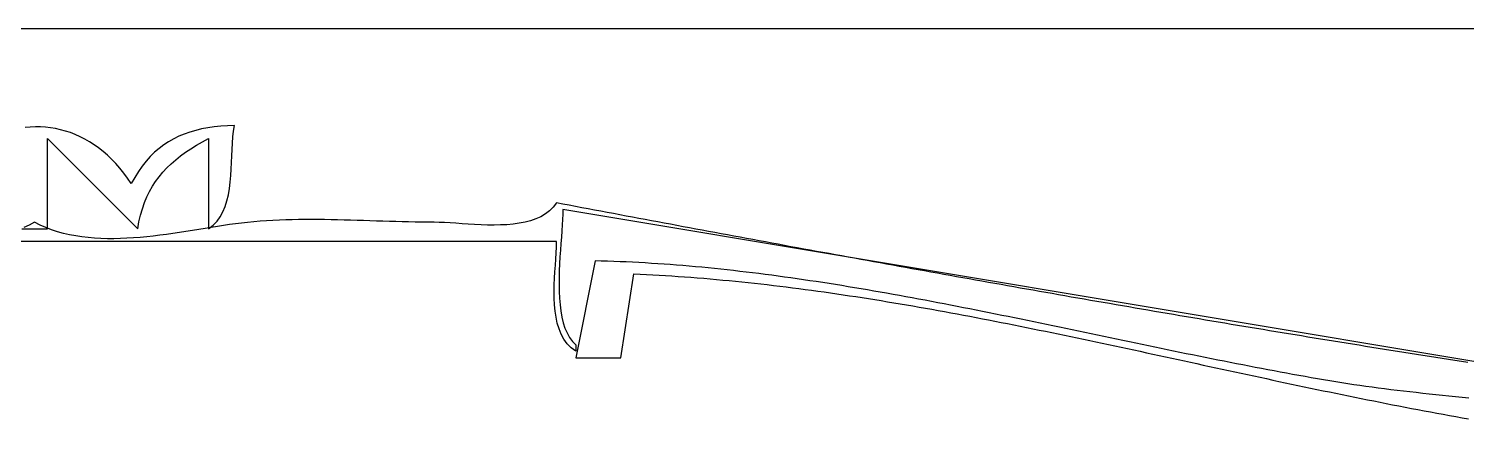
# Model space of a CAD drawing. Header units: metres. Extents: x 37 to 1169, y 29 to 746.
# Drawn here: x 632.1 to 855.2, y 685 to 746 of the extents above; entities that cross this region are included whole.
import ezdxf

# ---------------------------------------------------------------- set-up
doc = ezdxf.new("R2010")
doc.units = ezdxf.units.M

msp = doc.modelspace()

# ---------------------------------------------------------------- linework, layer by layer
for p, q in [((1169, 746), (37, 746)), ((632.321, 730.7601), (631.5354, 730.6877)), ((633.1071, 730.7929), (632.321, 730.7601)), ((633.8928, 730.7858), (633.1071, 730.7929)), ((634.6769, 730.7387), (633.8928, 730.7858)), ((635.4586, 730.6513), (634.6769, 730.7387)), ((636.237, 730.5235), (635.4586, 730.6513)), ((637.0109, 730.3551), (636.237, 730.5235)), ((637.7794, 730.146), (637.0109, 730.3551)), ((638.5416, 729.896), (637.7794, 730.146)), ((639.2965, 729.6049), (638.5416, 729.896)), ((657.101, 729.9834), (656.2324, 729.6795)), ((657.9985, 730.2441), (657.101, 729.9834)), ((658.9251, 730.4632), (657.9985, 730.2441)), ((659.8809, 730.6427), (658.9251, 730.4632)), ((660.8661, 730.7843), (659.8809, 730.6427)), ((661.8809, 730.8898), (660.8661, 730.7843)), ((662.9255, 730.9611), (661.8809, 730.8898)), ((664, 731), (662.9255, 730.9611)), ((663.7673, 729.2249), (663.8655, 730.136)), ((663.8655, 730.136), (664, 731)), ((635, 715), (635, 729)), ((635, 729), (649, 715)), ((640.0431, 729.2724), (639.2965, 729.6049)), ((640.7805, 728.8986), (640.0431, 729.2724)), ((641.5075, 728.4831), (640.7805, 728.8986)), ((642.2234, 728.0257), (641.5075, 728.4831)), ((642.927, 727.5265), (642.2234, 728.0257)), ((643.6175, 726.985), (642.927, 727.5265)), ((653.0434, 727.995), (652.3167, 727.4477)), ((653.7982, 728.4901), (653.0434, 727.995)), ((654.5811, 728.9347), (653.7982, 728.4901)), ((655.3925, 729.3306), (654.5811, 728.9347)), ((656.2324, 729.6795), (655.3925, 729.3306)), ((657.2706, 727.4058), (658.1404, 727.9475)), ((658.1404, 727.9475), (659.0502, 728.478)), ((659.0502, 728.478), (660, 729)), ((660, 729), (660, 715)), ((663.6448, 727.2947), (663.6966, 728.2751)), ((663.6966, 728.2751), (663.7673, 729.2249)), ((644.2938, 726.4013), (643.6175, 726.985)), ((644.955, 725.775), (644.2938, 726.4013)), ((645.6001, 725.106), (644.955, 725.775)), ((650.3029, 725.4737), (649.6866, 724.699)), ((650.9466, 726.1888), (650.3029, 725.4737)), ((651.6178, 726.8462), (650.9466, 726.1888)), ((652.3167, 727.4477), (651.6178, 726.8462)), ((654.1976, 725.0721), (654.9046, 725.6859)), ((654.9046, 725.6859), (655.6525, 726.2777)), ((655.6525, 726.2777), (656.4413, 726.8501)), ((656.4413, 726.8501), (657.2706, 727.4058)), ((663.5147, 724.2534), (663.5625, 725.2756)), ((663.5625, 725.2756), (663.603, 726.2922)), ((663.603, 726.2922), (663.6448, 727.2947)), ((646.2282, 724.3942), (645.6001, 725.106)), ((646.8381, 723.6394), (646.2282, 724.3942)), ((647.429, 722.8414), (646.8381, 723.6394)), ((649.0974, 723.8631), (648.5353, 722.964)), ((649.6866, 724.699), (649.0974, 723.8631)), ((651.7851, 722.3419), (652.3255, 723.0711)), ((652.3255, 723.0711), (652.9079, 723.7674)), ((652.9079, 723.7674), (653.532, 724.4335)), ((653.532, 724.4335), (654.1976, 725.0721)), ((663.3617, 722.2249), (663.4506, 723.2337)), ((663.4506, 723.2337), (663.5147, 724.2534)), ((648, 722), (647.429, 722.8414)), ((648.5353, 722.964), (648, 722)), ((650.831, 720.7741), (651.2868, 721.5771)), ((651.2868, 721.5771), (651.7851, 722.3419)), ((663.0743, 720.273), (663.2392, 721.2352)), ((663.2392, 721.2352), (663.3617, 722.2249)), ((649.7204, 718.108), (650.0476, 719.0422)), ((650.0476, 719.0422), (650.4179, 719.93)), ((650.4179, 719.93), (650.831, 720.7741)), ((662.5825, 718.4638), (662.8583, 719.3464)), ((662.8583, 719.3464), (663.0743, 720.273)), ((714, 719), (713.5059, 718.3458)), ((714.9809, 718.8152), (714, 719)), ((715.9621, 718.6304), (714.9809, 718.8152)), ((716.9435, 718.4458), (715.9621, 718.6304)), ((649.1964, 716.0896), (649.4366, 717.1247)), ((649.4366, 717.1247), (649.7204, 718.108)), ((661.3086, 716.1626), (661.8163, 716.8636)), ((661.8163, 716.8636), (662.2381, 717.6335)), ((662.2381, 717.6335), (662.5825, 718.4638)), ((670.9883, 716.3336), (669.9959, 716.2867)), ((671.9838, 716.3701), (670.9883, 716.3336)), ((672.9819, 716.3968), (671.9838, 716.3701)), ((673.9824, 716.4147), (672.9819, 716.3968)), ((674.9849, 716.4243), (673.9824, 716.4147)), ((675.9893, 716.4264), (674.9849, 716.4243)), ((676.9951, 716.4217), (675.9893, 716.4264)), ((678.002, 716.4109), (676.9951, 716.4217)), ((679.0098, 716.3948), (678.002, 716.4109)), ((680.0182, 716.3741), (679.0098, 716.3948)), ((681.0268, 716.3495), (680.0182, 716.3741)), ((682.0353, 716.3217), (681.0268, 716.3495)), ((683.0434, 716.2914), (682.0353, 716.3217)), ((710.8103, 716.5212), (709.9889, 716.2367)), ((711.5792, 716.8691), (710.8103, 716.5212)), ((712.2891, 717.2856), (711.5792, 716.8691)), ((712.9335, 717.7761), (712.2891, 717.2856)), ((713.5059, 718.3458), (712.9335, 717.7761)), ((714.9548, 716.4523), (714.9047, 715.5864)), ((714.9879, 717.2593), (714.9548, 716.4523)), ((715, 718), (714.9879, 717.2593)), ((913, 685), (715, 718)), ((717.925, 718.2611), (716.9435, 718.4458)), ((718.9067, 718.0766), (717.925, 718.2611)), ((719.8886, 717.8921), (718.9067, 718.0766)), ((720.8706, 717.7077), (719.8886, 717.8921)), ((721.8529, 717.5233), (720.8706, 717.7077)), ((722.8353, 717.339), (721.8529, 717.5233)), ((723.8178, 717.1548), (722.8353, 717.339)), ((724.8006, 716.9707), (723.8178, 717.1548)), ((725.7835, 716.7866), (724.8006, 716.9707)), ((726.7665, 716.6027), (725.7835, 716.7866)), ((727.7498, 716.4188), (726.7665, 716.6027)), ((728.7332, 716.235), (727.7498, 716.4188)), ((631, 715), (635, 715)), ((632.1696, 715.5679), (631.3162, 715.1807)), ((633, 716), (632.1696, 715.5679)), ((633.8619, 715.5686), (633, 716)), ((634.7419, 715.1833), (633.8619, 715.5686)), ((635.6389, 714.8422), (634.7419, 715.1833)), ((636.5518, 714.5433), (635.6389, 714.8422)), ((637.4795, 714.2849), (636.5518, 714.5433)), ((638.421, 714.065), (637.4795, 714.2849)), ((649, 715), (649.1964, 716.0896)), ((653.4588, 714.1217), (652.4408, 713.9876)), ((654.4733, 714.2644), (653.4588, 714.1217)), ((655.4832, 714.4139), (654.4733, 714.2644)), ((656.4874, 714.5684), (655.4832, 714.4139)), ((657.4847, 714.7259), (656.4874, 714.5684)), ((658.4742, 714.8845), (657.4847, 714.7259)), ((659.4548, 715.0425), (658.4742, 714.8845)), ((660.4253, 715.1979), (659.4548, 715.0425)), ((660, 715), (660.706, 715.5386)), ((661.3846, 715.3489), (660.4253, 715.1979)), ((660.706, 715.5386), (661.3086, 716.1626)), ((662.3318, 715.4935), (661.3846, 715.3489)), ((663.2657, 715.63), (662.3318, 715.4935)), ((664.1853, 715.7565), (663.2657, 715.63)), ((665.0894, 715.8711), (664.1853, 715.7565)), ((666.0623, 715.9808), (665.0895, 715.8711)), ((667.0397, 716.0765), (666.0623, 715.9808)), ((668.0213, 716.1589), (667.0397, 716.0765)), ((669.0068, 716.2287), (668.0213, 716.1589)), ((669.9959, 716.2867), (669.0068, 716.2287)), ((684.0509, 716.2594), (683.0434, 716.2914)), ((685.0573, 716.2264), (684.0509, 716.2594)), ((686.0625, 716.1932), (685.0573, 716.2264)), ((687.0661, 716.1603), (686.0625, 716.1932)), ((688.0677, 716.1286), (687.0661, 716.1603)), ((689.0671, 716.0988), (688.0677, 716.1286)), ((690.064, 716.0716), (689.0671, 716.0988)), ((691.0581, 716.0477), (690.064, 716.0716)), ((692.049, 716.0279), (691.0581, 716.0477)), ((693.0365, 716.0129), (692.049, 716.0279)), ((694.0203, 716.0033), (693.0365, 716.0129)), ((695, 716), (694.0203, 716.0033)), ((695.7791, 715.9877), (695, 716)), ((696.6096, 715.9544), (695.7791, 715.9877)), ((697.4849, 715.9054), (696.6096, 715.9544)), ((698.3984, 715.846), (697.4849, 715.9054)), ((699.3439, 715.7814), (698.3984, 715.846)), ((700.3146, 715.7168), (699.3439, 715.7814)), ((701.3042, 715.6576), (700.3146, 715.7168)), ((702.3062, 715.6091), (701.3042, 715.6576)), ((703.3141, 715.5765), (702.3062, 715.6091)), ((704.3213, 715.565), (703.3141, 715.5765)), ((705.3215, 715.5801), (704.3213, 715.565)), ((706.3081, 715.6268), (705.3215, 715.5801)), ((707.2746, 715.7106), (706.3081, 715.6268)), ((708.2146, 715.8366), (707.2746, 715.7106)), ((709.1215, 716.0102), (708.2146, 715.8366)), ((709.9889, 716.2367), (709.1215, 716.0102)), ((714.8422, 714.6686), (714.7714, 713.7063)), ((714.9047, 715.5864), (714.8422, 714.6686)), ((729.7167, 716.0513), (728.7332, 716.235)), ((730.7004, 715.8676), (729.7167, 716.0513)), ((731.6843, 715.6841), (730.7004, 715.8676)), ((732.6684, 715.5007), (731.6843, 715.6841)), ((733.6526, 715.3173), (732.6684, 715.5007)), ((734.6369, 715.1341), (733.6526, 715.3173)), ((735.6214, 714.951), (734.6369, 715.1341)), ((736.6061, 714.7679), (735.6214, 714.951)), ((737.5909, 714.585), (736.6061, 714.7679)), ((738.5758, 714.4022), (737.5909, 714.585)), ((739.5609, 714.2195), (738.5758, 714.4022)), ((740.5462, 714.0369), (739.5609, 714.2195)), ((714, 713), (552, 713)), ((639.3752, 713.8817), (638.421, 714.065)), ((640.341, 713.7333), (639.3752, 713.8817)), ((641.3173, 713.6179), (640.341, 713.7333)), ((642.303, 713.5335), (641.3173, 713.6179)), ((643.297, 713.4783), (642.303, 713.5335)), ((644.2984, 713.4505), (643.297, 713.4783)), ((645.3059, 713.4481), (644.2984, 713.4505)), ((646.3185, 713.4693), (645.3059, 713.4481)), ((647.3351, 713.5123), (646.3185, 713.4693)), ((648.3547, 713.5751), (647.3351, 713.5123)), ((649.3761, 713.6559), (648.3547, 713.5751)), ((650.3983, 713.7528), (649.3761, 713.6559)), ((651.4202, 713.864), (650.3983, 713.7528)), ((652.4408, 713.9876), (651.4202, 713.864)), ((713.9481, 711.2458), (713.9857, 712.1472)), ((713.9857, 712.1472), (714, 713)), ((714.6967, 712.7066), (714.6223, 711.6768)), ((714.7714, 713.7063), (714.6967, 712.7066)), ((741.5316, 713.8544), (740.5462, 714.0369)), ((742.5171, 713.6721), (741.5316, 713.8544)), ((743.5028, 713.4899), (742.5171, 713.6721)), ((744.4886, 713.3078), (743.5028, 713.4899)), ((745.4746, 713.1258), (744.4886, 713.3078)), ((746.4607, 712.9439), (745.4746, 713.1258)), ((747.4469, 712.7622), (746.4607, 712.9439)), ((748.4333, 712.5806), (747.4469, 712.7622)), ((749.4198, 712.3992), (748.4333, 712.5806)), ((750.4065, 712.2179), (749.4198, 712.3992)), ((751.3933, 712.0367), (750.4065, 712.2179)), ((752.3802, 711.8557), (751.3933, 712.0367)), ((753.3672, 711.6748), (752.3802, 711.8557)), ((713.8327, 709.3284), (713.8946, 710.3037)), ((713.8946, 710.3037), (713.9481, 711.2458)), ((714.5527, 710.6242), (714.492, 709.5558)), ((714.6223, 711.6768), (714.5527, 710.6242)), ((720, 710), (717, 695)), ((720.968, 709.9776), (720, 710)), ((721.937, 709.9505), (720.968, 709.9776)), ((722.9069, 709.9186), (721.937, 709.9505)), ((723.8778, 709.8822), (722.9069, 709.9186)), ((724.8497, 709.8412), (723.8778, 709.8822)), ((725.8224, 709.7957), (724.8497, 709.8412)), ((726.7961, 709.7457), (725.8224, 709.7957)), ((727.7706, 709.6914), (726.7961, 709.7457)), ((728.7459, 709.6327), (727.7706, 709.6914)), ((729.7221, 709.5698), (728.7459, 709.6327)), ((754.3544, 711.494), (753.3672, 711.6748)), ((755.3417, 711.3134), (754.3544, 711.494)), ((756.3291, 711.133), (755.3417, 711.3134)), ((757.3166, 710.9527), (756.3291, 711.133)), ((758.3043, 710.7726), (757.3166, 710.9527)), ((759.2921, 710.5926), (758.3043, 710.7726)), ((760.28, 710.4128), (759.2921, 710.5926)), ((761.268, 710.2332), (760.28, 710.4128)), ((762.2562, 710.0537), (761.268, 710.2332)), ((763.2444, 709.8744), (762.2562, 710.0537)), ((764.2328, 709.6953), (763.2444, 709.8744)), ((765.2213, 709.5163), (764.2328, 709.6953)), ((713.7137, 707.3098), (713.7699, 708.3279)), ((713.7699, 708.3279), (713.8327, 709.3284)), ((714.4149, 707.401), (714.4071, 706.329)), ((714.4447, 708.479), (714.4149, 707.401)), ((714.492, 709.5558), (714.4447, 708.479)), ((724, 695), (726, 708)), ((726, 708), (726.9879, 707.9556)), ((726.9879, 707.9556), (727.9758, 707.9075)), ((727.9758, 707.9075), (728.9634, 707.8555)), ((728.9634, 707.8555), (729.9508, 707.7999)), ((730.6991, 709.5027), (729.7221, 709.5698)), ((729.9508, 707.7999), (730.9381, 707.7406)), ((731.6769, 709.4314), (730.6991, 709.5027)), ((730.9381, 707.7406), (731.9251, 707.6776)), ((732.6555, 709.3561), (731.6769, 709.4314)), ((731.9251, 707.6776), (732.912, 707.6111)), ((733.6348, 709.2768), (732.6555, 709.3561)), ((732.912, 707.6111), (733.8988, 707.541)), ((734.6148, 709.1935), (733.6348, 709.2768)), ((733.8988, 707.541), (734.8853, 707.4674)), ((735.5956, 709.1063), (734.6148, 709.1935)), ((734.8853, 707.4674), (735.8717, 707.3904)), ((736.5771, 709.0153), (735.5956, 709.1063)), ((735.8717, 707.3904), (736.8579, 707.3099)), ((737.5593, 708.9206), (736.5771, 709.0153)), ((738.5421, 708.8221), (737.5593, 708.9206)), ((739.5255, 708.72), (738.5421, 708.8221)), ((740.5096, 708.6143), (739.5255, 708.72)), ((741.4943, 708.5052), (740.5096, 708.6143)), ((742.4796, 708.3925), (741.4943, 708.5052)), ((743.4654, 708.2765), (742.4796, 708.3925)), ((744.4518, 708.1571), (743.4654, 708.2765)), ((745.4388, 708.0345), (744.4518, 708.1571)), ((746.4262, 707.9087), (745.4388, 708.0345)), ((747.4141, 707.7797), (746.4262, 707.9087)), ((748.4025, 707.6477), (747.4141, 707.7797)), ((749.3913, 707.5126), (748.4025, 707.6477)), ((750.3806, 707.3746), (749.3913, 707.5126)), ((766.2099, 709.3376), (765.2213, 709.5163)), ((767.1986, 709.159), (766.2099, 709.3376)), ((768.1874, 708.9805), (767.1986, 709.159)), ((769.1763, 708.8023), (768.1874, 708.9805)), ((770.1654, 708.6242), (769.1763, 708.8023)), ((771.1545, 708.4464), (770.1654, 708.6242)), ((772.1437, 708.2687), (771.1545, 708.4464)), ((773.1331, 708.0912), (772.1437, 708.2687)), ((774.1225, 707.9139), (773.1331, 708.0912)), ((775.1121, 707.7368), (774.1225, 707.9139)), ((776.1017, 707.5599), (775.1121, 707.7368)), ((777.0915, 707.3832), (776.1017, 707.5599)), ((713.6512, 705.2518), (713.6716, 706.2819)), ((713.6599, 704.2275), (713.6512, 705.2518)), ((713.6716, 706.2819), (713.7137, 707.3098)), ((714.4071, 706.329), (714.4255, 705.2702)), ((714.4255, 705.2702), (714.4745, 704.2319)), ((736.8579, 707.3099), (737.8439, 707.226)), ((737.8439, 707.226), (738.8298, 707.1389)), ((738.8298, 707.1389), (739.8155, 707.0484)), ((739.8155, 707.0484), (740.801, 706.9547)), ((740.801, 706.9547), (741.7864, 706.8578)), ((741.7864, 706.8578), (742.7716, 706.7577)), ((742.7716, 706.7577), (743.7567, 706.6545)), ((743.7567, 706.6545), (744.7416, 706.5483)), ((744.7416, 706.5483), (745.7264, 706.439)), ((745.7264, 706.439), (746.711, 706.3268)), ((746.711, 706.3268), (747.6955, 706.2116)), ((747.6955, 706.2116), (748.6798, 706.0935)), ((748.6798, 706.0935), (749.664, 705.9726)), ((749.664, 705.9726), (750.6481, 705.8488)), ((751.3703, 707.2337), (750.3806, 707.3746)), ((750.6481, 705.8488), (751.632, 705.7223)), ((752.3604, 707.0899), (751.3703, 707.2337)), ((751.632, 705.7223), (752.6158, 705.5931)), ((753.3509, 706.9434), (752.3604, 707.0899)), ((752.6158, 705.5931), (753.5994, 705.4612)), ((754.3417, 706.7942), (753.3509, 706.9434)), ((753.5994, 705.4612), (754.5829, 705.3266)), ((755.3328, 706.6423), (754.3417, 706.7942)), ((754.5829, 705.3266), (755.5663, 705.1895)), ((756.3243, 706.4878), (755.3328, 706.6423)), ((755.5663, 705.1895), (756.5496, 705.0498)), ((757.3161, 706.3308), (756.3243, 706.4878)), ((758.3082, 706.1714), (757.3161, 706.3308)), ((759.3005, 706.0095), (758.3082, 706.1714)), ((760.2931, 705.8454), (759.3005, 706.0095)), ((761.2859, 705.6789), (760.2931, 705.8454)), ((762.2789, 705.5102), (761.2859, 705.6789)), ((763.2721, 705.3394), (762.2789, 705.5102)), ((764.2654, 705.1665), (763.2721, 705.3394)), ((765.2589, 704.9916), (764.2654, 705.1665)), ((778.0813, 707.2068), (777.0915, 707.3832)), ((779.0712, 707.0305), (778.0813, 707.2068)), ((780.0612, 706.8544), (779.0712, 707.0305)), ((781.0514, 706.6786), (780.0612, 706.8544)), ((782.0416, 706.5029), (781.0514, 706.6786)), ((783.0319, 706.3275), (782.0416, 706.5029)), ((784.0222, 706.1523), (783.0319, 706.3275)), ((785.0127, 705.9773), (784.0222, 706.1523)), ((786.0032, 705.8025), (785.0127, 705.9773)), ((786.9939, 705.628), (786.0032, 705.8025)), ((787.9846, 705.4537), (786.9939, 705.628)), ((788.9754, 705.2796), (787.9846, 705.4537)), ((789.9663, 705.1058), (788.9754, 705.2796)), ((713.7052, 703.2166), (713.6599, 704.2275)), ((713.7947, 702.2268), (713.7052, 703.2166)), ((714.4745, 704.2319), (714.5583, 703.2212)), ((714.5583, 703.2212), (714.6812, 702.2455)), ((756.5496, 705.0498), (757.5327, 704.9077)), ((757.5327, 704.9077), (758.5157, 704.763)), ((758.5157, 704.763), (759.4986, 704.616)), ((759.4986, 704.616), (760.4814, 704.4666)), ((760.4814, 704.4666), (761.464, 704.3148)), ((761.464, 704.3148), (762.4465, 704.1608)), ((762.4465, 704.1608), (763.429, 704.0045)), ((763.429, 704.0045), (764.4113, 703.846)), ((764.4113, 703.846), (765.3935, 703.6854)), ((766.2526, 704.8147), (765.2589, 704.9916)), ((765.3935, 703.6854), (766.3756, 703.5226)), ((767.2463, 704.6359), (766.2526, 704.8147)), ((766.3756, 703.5226), (767.3576, 703.3578)), ((768.2401, 704.4553), (767.2463, 704.6359)), ((767.3576, 703.3578), (768.3395, 703.191)), ((769.2341, 704.2728), (768.2401, 704.4553)), ((768.3395, 703.191), (769.3213, 703.0222)), ((770.228, 704.0887), (769.2341, 704.2728)), ((769.3213, 703.0222), (770.303, 702.8515)), ((771.222, 703.9029), (770.228, 704.0887)), ((772.2161, 703.7155), (771.222, 703.9029)), ((773.2101, 703.5266), (772.2161, 703.7155)), ((774.2041, 703.3362), (773.2101, 703.5266)), ((775.198, 703.1444), (774.2041, 703.3362)), ((776.1919, 702.9513), (775.198, 703.1444)), ((777.1857, 702.7569), (776.1919, 702.9513)), ((790.9572, 704.9321), (789.9663, 705.1058)), ((791.9483, 704.7588), (790.9572, 704.9321)), ((792.9394, 704.5856), (791.9483, 704.7588)), ((793.9305, 704.4127), (792.9394, 704.5856)), ((794.9218, 704.2401), (793.9305, 704.4127)), ((795.9131, 704.0677), (794.9218, 704.2401)), ((796.9045, 703.8955), (795.9131, 704.0677)), ((797.896, 703.7236), (796.9045, 703.8955)), ((798.8875, 703.552), (797.896, 703.7236)), ((799.8791, 703.3806), (798.8875, 703.552)), ((800.8708, 703.2095), (799.8791, 703.3806)), ((801.8625, 703.0386), (800.8708, 703.2095)), ((802.8543, 702.868), (801.8625, 703.0386)), ((713.9358, 701.2659), (713.7947, 702.2268)), ((714.136, 700.3417), (713.9358, 701.2659)), ((714.6812, 702.2455), (714.8476, 701.3119)), ((714.8476, 701.3119), (715.0618, 700.4277)), ((770.303, 702.8515), (771.2846, 702.6788)), ((771.2846, 702.6788), (772.2661, 702.5043)), ((772.2661, 702.5043), (773.2475, 702.328)), ((773.2475, 702.328), (774.2288, 702.15)), ((774.2288, 702.15), (775.2101, 701.9702)), ((775.2101, 701.9702), (776.1912, 701.7887)), ((776.1912, 701.7887), (777.1723, 701.6057)), ((777.1723, 701.6057), (778.1533, 701.421)), ((778.1795, 702.5613), (777.1857, 702.7569)), ((778.1533, 701.421), (779.1342, 701.2348)), ((779.1731, 702.3645), (778.1795, 702.5613)), ((779.1342, 701.2348), (780.1151, 701.0471)), ((780.1665, 702.1666), (779.1731, 702.3645)), ((780.1151, 701.0471), (781.0958, 700.8579)), ((781.1599, 701.9676), (780.1665, 702.1666)), ((781.0958, 700.8579), (782.0765, 700.6673)), ((782.153, 701.7677), (781.1599, 701.9676)), ((783.1459, 701.5669), (782.153, 701.7677)), ((784.1387, 701.3653), (783.1459, 701.5669)), ((785.1312, 701.1628), (784.1387, 701.3653)), ((786.1235, 700.9597), (785.1312, 701.1628)), ((787.1154, 700.7558), (786.1235, 700.9597)), ((788.1072, 700.5514), (787.1154, 700.7558)), ((803.8461, 702.6977), (802.8543, 702.868)), ((804.838, 702.5276), (803.8461, 702.6977)), ((805.83, 702.3578), (804.838, 702.5276)), ((806.822, 702.1883), (805.83, 702.3578)), ((807.8141, 702.019), (806.822, 702.1883)), ((808.8062, 701.8501), (807.8141, 702.019)), ((809.7984, 701.6814), (808.8062, 701.8501)), ((810.7906, 701.513), (809.7984, 701.6814)), ((811.7829, 701.3449), (810.7906, 701.513)), ((812.7752, 701.177), (811.7829, 701.3449)), ((813.7676, 701.0095), (812.7752, 701.177)), ((814.76, 700.8422), (813.7676, 701.0095)), ((815.7525, 700.6753), (814.76, 700.8422)), ((714.4029, 699.4619), (714.136, 700.3417)), ((714.744, 698.6342), (714.4029, 699.4619)), ((715.1667, 697.8665), (714.744, 698.6342)), ((715.0618, 700.4277), (715.328, 699.6001)), ((715.328, 699.6001), (715.6507, 698.8363)), ((715.6507, 698.8363), (716.034, 698.1435)), ((782.0765, 700.6673), (783.0571, 700.4753)), ((783.0571, 700.4753), (784.0377, 700.2821)), ((784.0377, 700.2821), (785.0182, 700.0875)), ((785.0182, 700.0875), (785.9986, 699.8917)), ((785.9986, 699.8917), (786.979, 699.6947)), ((786.979, 699.6947), (787.9593, 699.4965)), ((787.9593, 699.4965), (788.9396, 699.2973)), ((789.0986, 700.3464), (788.1072, 700.5514)), ((788.9396, 699.2973), (789.9198, 699.0969)), ((790.0896, 700.141), (789.0986, 700.3464)), ((789.9198, 699.0969), (790.8999, 698.8956)), ((791.0804, 699.9351), (790.0896, 700.141)), ((790.8999, 698.8956), (791.88, 698.6933)), ((792.0707, 699.7289), (791.0804, 699.9351)), ((791.88, 698.6933), (792.86, 698.49)), ((793.0607, 699.5224), (792.0707, 699.7289)), ((792.86, 698.49), (793.84, 698.2859)), ((794.0503, 699.3156), (793.0607, 699.5224)), ((795.0395, 699.1087), (794.0503, 699.3156)), ((796.0282, 698.9017), (795.0395, 699.1087)), ((797.0165, 698.6946), (796.0282, 698.9017)), ((798.0043, 698.4876), (797.0165, 698.6946)), ((798.9916, 698.2807), (798.0043, 698.4876)), ((816.745, 700.5086), (815.7525, 700.6753)), ((817.7375, 700.3422), (816.745, 700.5086)), ((818.7301, 700.1762), (817.7375, 700.3422)), ((819.7228, 700.0104), (818.7301, 700.1762)), ((820.7154, 699.845), (819.7228, 700.0104)), ((821.7081, 699.6798), (820.7154, 699.845)), ((822.7009, 699.515), (821.7081, 699.6798)), ((823.6936, 699.3505), (822.7009, 699.515)), ((824.6864, 699.1863), (823.6936, 699.3505)), ((825.6793, 699.0224), (824.6864, 699.1863)), ((826.6721, 698.8588), (825.6793, 699.0224)), ((827.665, 698.6956), (826.6721, 698.8588)), ((828.6579, 698.5327), (827.665, 698.6956)), ((829.6509, 698.3701), (828.6579, 698.5327)), ((715.6786, 697.1663), (715.1667, 697.8665)), ((716.2872, 696.5416), (715.6786, 697.1663)), ((716.034, 698.1435), (716.4823, 697.529)), ((717, 696), (716.2872, 696.5416)), ((716.4823, 697.529), (717, 697)), ((717, 697), (717, 696)), ((793.84, 698.2859), (794.82, 698.0809)), ((794.82, 698.0809), (795.7999, 697.875)), ((795.7999, 697.875), (796.7798, 697.6685)), ((796.7798, 697.6685), (797.7596, 697.4612)), ((797.7596, 697.4612), (798.7394, 697.2532)), ((798.7394, 697.2532), (799.7192, 697.0447)), ((799.9783, 698.0738), (798.9916, 698.2807)), ((799.7192, 697.0447), (800.6989, 696.8355)), ((800.9646, 697.8672), (799.9783, 698.0738)), ((800.6989, 696.8355), (801.6786, 696.6258)), ((801.9503, 697.6609), (800.9646, 697.8672)), ((801.6786, 696.6258), (802.6583, 696.4156)), ((802.9354, 697.4549), (801.9503, 697.6609)), ((802.6583, 696.4156), (803.638, 696.2049)), ((803.92, 697.2493), (802.9354, 697.4549)), ((804.9039, 697.0441), (803.92, 697.2493)), ((805.8872, 696.8394), (804.9039, 697.0441)), ((806.8698, 696.6354), (805.8872, 696.8394)), ((807.8518, 696.4319), (806.8698, 696.6354)), ((808.8331, 696.2292), (807.8518, 696.4319)), ((830.6438, 698.2079), (829.6509, 698.3701)), ((831.6368, 698.0459), (830.6438, 698.2079)), ((832.6298, 697.8843), (831.6368, 698.0459)), ((833.6229, 697.7231), (832.6298, 697.8843)), ((834.6159, 697.5622), (833.6229, 697.7231)), ((835.609, 697.4016), (834.6159, 697.5622)), ((836.6021, 697.2414), (835.609, 697.4016)), ((837.5952, 697.0815), (836.6021, 697.2414)), ((838.5883, 696.922), (837.5952, 697.0815)), ((839.5814, 696.7628), (838.5883, 696.922)), ((840.5745, 696.604), (839.5814, 696.7628)), ((841.5677, 696.4455), (840.5745, 696.604)), ((842.5608, 696.2874), (841.5677, 696.4455)), ((843.554, 696.1297), (842.5608, 696.2874)), ((717, 695), (724, 695)), ((803.638, 696.2049), (804.6176, 695.9938)), ((804.6176, 695.9938), (805.5972, 695.7824)), ((805.5972, 695.7824), (806.5768, 695.5706)), ((806.5768, 695.5706), (807.5564, 695.3585)), ((807.5564, 695.3585), (808.5359, 695.1463)), ((808.5359, 695.1463), (809.5155, 694.9338)), ((809.8137, 696.0272), (808.8331, 696.2292)), ((809.5155, 694.9338), (810.495, 694.7211)), ((810.7936, 695.8261), (809.8137, 696.0272)), ((810.495, 694.7211), (811.4745, 694.5084)), ((811.7727, 695.6258), (810.7936, 695.8261)), ((811.4745, 694.5084), (812.4541, 694.2956)), ((812.7511, 695.4265), (811.7727, 695.6258)), ((812.4541, 694.2956), (813.4336, 694.0828)), ((813.7287, 695.2282), (812.7511, 695.4265)), ((813.4336, 694.0828), (814.4131, 693.87)), ((814.7055, 695.031), (813.7287, 695.2282)), ((815.6814, 694.8349), (814.7055, 695.031)), ((816.6566, 694.64), (815.6814, 694.8349)), ((817.6309, 694.4463), (816.6566, 694.64)), ((818.6043, 694.254), (817.6309, 694.4463)), ((819.5768, 694.0631), (818.6043, 694.254)), ((820.5484, 693.8736), (819.5768, 694.0631)), ((844.5471, 695.9723), (843.554, 696.1297)), ((845.5403, 695.8153), (844.5471, 695.9723)), ((846.5335, 695.6586), (845.5403, 695.8153)), ((847.5266, 695.5023), (846.5335, 695.6586)), ((848.5198, 695.3464), (847.5266, 695.5023)), ((849.5129, 695.1909), (848.5198, 695.3464)), ((850.5061, 695.0358), (849.5129, 695.1909)), ((851.4993, 694.881), (850.5061, 695.0358)), ((852.4924, 694.7266), (851.4993, 694.881)), ((853.4856, 694.5726), (852.4924, 694.7266)), ((854.4787, 694.419), (853.4856, 694.5726)), ((855.4718, 694.2657), (854.4787, 694.419)), ((814.4131, 693.87), (815.3926, 693.6572)), ((815.3926, 693.6572), (816.3722, 693.4446)), ((816.3722, 693.4446), (817.3517, 693.2321)), ((817.3517, 693.2321), (818.3312, 693.0199)), ((818.3312, 693.0199), (819.3108, 692.8078)), ((819.3108, 692.8078), (820.2903, 692.5961)), ((820.2903, 692.5961), (821.2699, 692.3847)), ((821.519, 693.6856), (820.5484, 693.8736)), ((821.2699, 692.3847), (822.2495, 692.1736)), ((822.4888, 693.4992), (821.519, 693.6856)), ((822.2495, 692.1736), (823.2291, 691.963)), ((823.4575, 693.3144), (822.4888, 693.4992)), ((823.2291, 691.963), (824.2087, 691.7528)), ((824.4253, 693.1313), (823.4575, 693.3144)), ((825.392, 692.95), (824.4253, 693.1313)), ((826.3577, 692.7705), (825.392, 692.95)), ((827.3224, 692.5928), (826.3577, 692.7705)), ((828.286, 692.4171), (827.3224, 692.5928)), ((829.2486, 692.2434), (828.286, 692.4171)), ((830.21, 692.0718), (829.2486, 692.2434)), ((831.1703, 691.9023), (830.21, 692.0718)), ((832.1295, 691.735), (831.1703, 691.9023)), ((824.2087, 691.7528), (825.1883, 691.5432)), ((825.1883, 691.5432), (826.168, 691.334)), ((826.168, 691.334), (827.1477, 691.1255)), ((827.1477, 691.1255), (828.1274, 690.9176)), ((828.1274, 690.9176), (829.1072, 690.7104)), ((829.1072, 690.7104), (830.087, 690.5039)), ((830.087, 690.5039), (831.0668, 690.2982)), ((831.0668, 690.2982), (832.0466, 690.0932)), ((832.0466, 690.0932), (833.0265, 689.8891)), ((833.0875, 691.5699), (832.1295, 691.735)), ((833.0265, 689.8891), (834.0065, 689.686)), ((834.0443, 691.4071), (833.0875, 691.5699)), ((834.0065, 689.686), (834.9865, 689.4837)), ((835, 691.2468), (834.0443, 691.4071)), ((835.9134, 691.0977), (835, 691.2469)), ((836.8358, 690.9531), (835.9134, 691.0977)), ((837.7668, 690.8127), (836.8358, 690.9531)), ((838.7061, 690.6763), (837.7668, 690.8127)), ((839.6534, 690.5436), (838.7061, 690.6763)), ((840.6083, 690.4143), (839.6534, 690.5436)), ((841.5706, 690.2883), (840.6083, 690.4143)), ((842.5398, 690.1653), (841.5706, 690.2883)), ((843.5158, 690.0449), (842.5398, 690.1653)), ((844.498, 689.927), (843.5158, 690.0449)), ((845.4863, 689.8112), (844.498, 689.927)), ((846.4804, 689.6974), (845.4863, 689.8112)), ((847.4797, 689.5852), (846.4804, 689.6974)), ((848.4842, 689.4744), (847.4797, 689.5852)), ((834.9865, 689.4837), (835.9665, 689.2825)), ((835.9665, 689.2825), (836.9465, 689.0822)), ((836.9465, 689.0822), (837.9267, 688.8831)), ((837.9267, 688.8831), (838.9068, 688.685)), ((838.9068, 688.685), (839.8871, 688.4881)), ((839.8871, 688.4881), (840.8674, 688.2924)), ((840.8674, 688.2924), (841.8477, 688.098)), ((841.8477, 688.098), (842.8281, 687.9048)), ((842.8281, 687.9048), (843.8086, 687.713)), ((843.8086, 687.713), (844.7891, 687.5225)), ((844.7891, 687.5225), (845.7697, 687.3335)), ((845.7697, 687.3335), (846.7503, 687.1459)), ((849.4934, 689.3647), (848.4842, 689.4744)), ((850.507, 689.2559), (849.4934, 689.3647)), ((851.5246, 689.1478), (850.507, 689.2559)), ((852.5461, 689.04), (851.5246, 689.1478)), ((853.571, 688.9323), (852.5461, 689.04)), ((854.5989, 688.8245), (853.571, 688.9323)), ((855.6297, 688.7162), (854.5989, 688.8245)), ((846.7503, 687.1459), (847.7311, 686.9598)), ((847.7311, 686.9598), (848.7119, 686.7753)), ((848.7119, 686.7753), (849.6928, 686.5923)), ((849.6928, 686.5923), (850.6737, 686.411)), ((850.6737, 686.411), (851.6548, 686.2314)), ((851.6548, 686.2314), (852.6359, 686.0535)), ((852.6359, 686.0535), (853.6171, 685.8774)), ((853.6171, 685.8774), (854.5984, 685.703)), ((854.5984, 685.703), (855.5798, 685.5306))]:
    msp.add_line(p, q)

doc.saveas('drawing.dxf')
